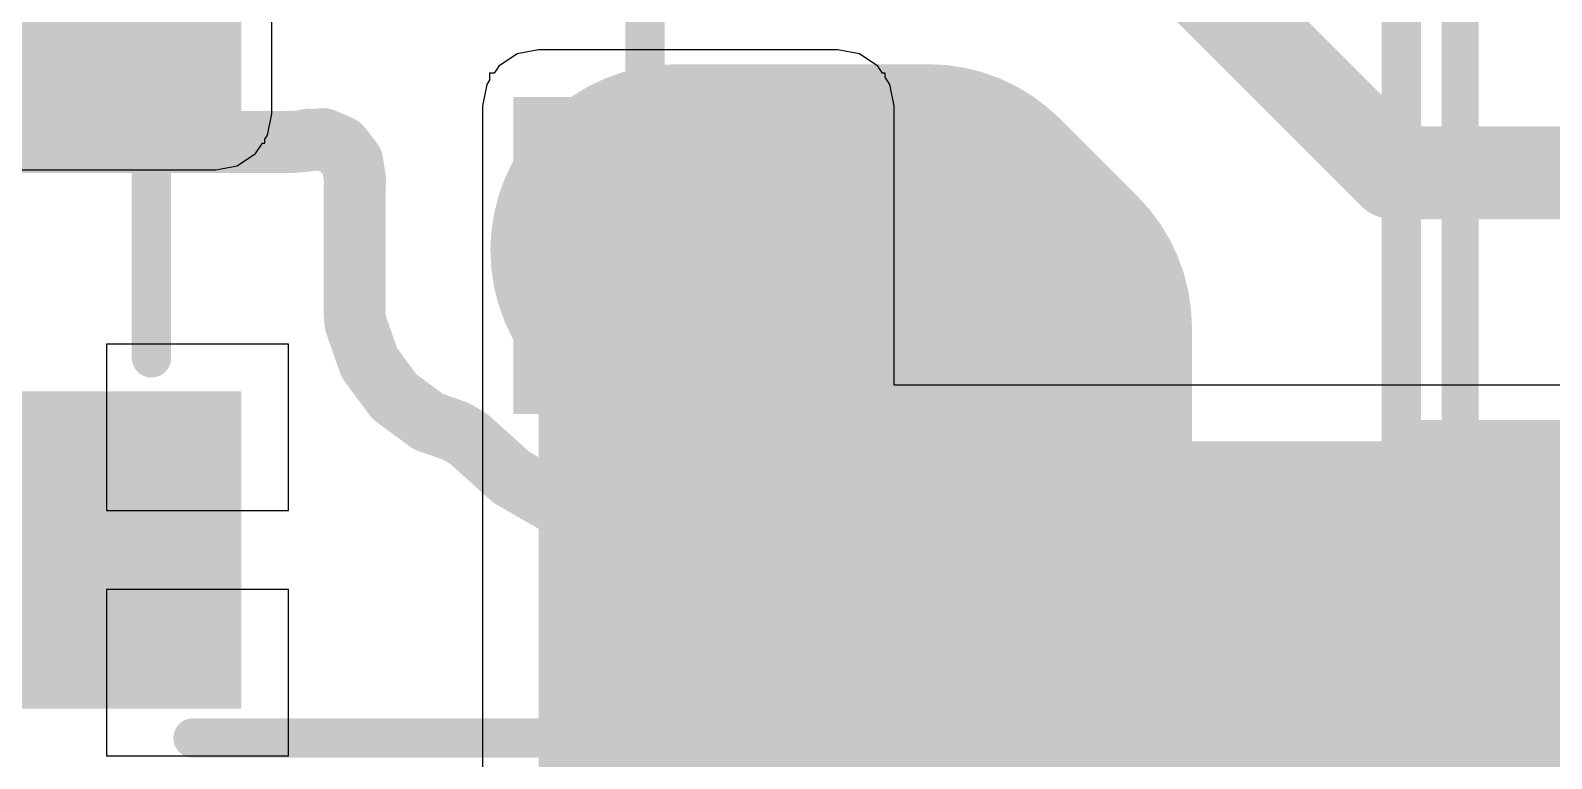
# Model space of a CAD drawing. Header units: inches. Extents: x 0 to 12.4, y -0.6 to 2.2.
# Drawn here: x 0.8615 to 1.0546, y 0.1231 to 0.2156 of the extents above; entities that cross this region are included whole.
import ezdxf

# ---------------------------------------------------------------- set-up
doc = ezdxf.new("R2010")
doc.units = ezdxf.units.IN
doc.header["$MEASUREMENT"] = 0
for name, color, linetype in [('Dimension', 6, 'Continuous'), ('Mechanical 4', 56, 'Continuous'), ('Top Layer', 1, 'Continuous'), ('Top Overlay', 2, 'Continuous'), ('Top Paste', 8, 'Continuous'), ('Top Solder', 216, 'Continuous')]:
    doc.layers.add(name, color=color, linetype=linetype)

# ---------------------------------------------------------------- blocks, each defined once
blk = doc.blocks.new('R___1210_12')
at = {"layer": 'Top Layer'}
for points in [[(-0.08110235, 0.0535433), (-0.03622045, 0.0535433), (-0.03622045, -0.0535433), (-0.08110235, -0.0535433)], [(0.03622045, 0.0535433), (0.08110235, 0.0535433), (0.08110235, -0.0535433), (0.03622045, -0.0535433)]]:
    blk.add_hatch(color=1, dxfattribs=at).paths.add_polyline_path(points)
at = {"layer": 'Top Paste'}
for points in [[(-0.08110235, 0.0535433), (-0.03622045, 0.0535433), (-0.03622045, -0.0535433), (-0.08110235, -0.0535433)], [(0.03622045, 0.0535433), (0.08110235, 0.0535433), (0.08110235, -0.0535433), (0.03622045, -0.0535433)]]:
    blk.add_hatch(color=8, dxfattribs=at).paths.add_polyline_path(points)
at = {"layer": 'Top Solder'}
for points in [[(-0.08510235, 0.0575433), (-0.03222045, 0.0575433), (-0.03222045, -0.0575433), (-0.08510235, -0.0575433)], [(0.03222045, 0.0575433), (0.08510235, 0.0575433), (0.08510235, -0.0575433), (0.03222045, -0.0575433)]]:
    blk.add_hatch(color=216, dxfattribs=at).paths.add_polyline_path(points)
at = {"layer": 'Top Overlay'}
for points in [[(-0.085, -0.057, 0.005, 0.005, 0), (-0.085, 0.057, 0.005, 0.005, 0)], [(0.085, 0.057, 0.005, 0.005, 0), (-0.085, 0.057, 0.005, 0.005, 0)], [(0.085, -0.057, 0.005, 0.005, 0), (0.085, 0.057, 0.005, 0.005, 0)], [(0.085, -0.057, 0.005, 0.005, 0), (-0.085, -0.057, 0.005, 0.005, 0)]]:
    blk.add_lwpolyline(points, format="xyseb", dxfattribs=at)
for points in [[(-0.08625, 0.057, 0.0025, 0.0025, 1), (-0.08375, 0.057, 0.0025, 0.0025, 1)], [(-0.08625, 0.057, 0.0025, 0.0025, 1), (-0.08375, 0.057, 0.0025, 0.0025, 1)], [(0.08375, 0.057, 0.0025, 0.0025, 1), (0.08625, 0.057, 0.0025, 0.0025, 1)], [(0.08375, 0.057, 0.0025, 0.0025, 1), (0.08625, 0.057, 0.0025, 0.0025, 1)], [(-0.08625, -0.057, 0.0025, 0.0025, 1), (-0.08375, -0.057, 0.0025, 0.0025, 1)], [(-0.08625, -0.057, 0.0025, 0.0025, 1), (-0.08375, -0.057, 0.0025, 0.0025, 1)], [(0.08375, -0.057, 0.0025, 0.0025, 1), (0.08625, -0.057, 0.0025, 0.0025, 1)], [(0.08375, -0.057, 0.0025, 0.0025, 1), (0.08625, -0.057, 0.0025, 0.0025, 1)]]:
    blk.add_lwpolyline(points, format="xyseb", close=True, dxfattribs=at)
blk = doc.blocks.new('SOT_23_3L__27')
at = {"layer": 'Top Layer'}
for points in [[(-0.01614175, 0.05748035), (0.01614175, 0.05748035), (0.01614175, 0.02125985), (-0.01614175, 0.02125985)], [(-0.05354335, -0.02125985), (-0.02125985, -0.02125985), (-0.02125985, -0.05748035), (-0.05354335, -0.05748035)], [(0.02125985, -0.02125985), (0.05354335, -0.02125985), (0.05354335, -0.05748035), (0.02125985, -0.05748035)]]:
    blk.add_hatch(color=1, dxfattribs=at).paths.add_polyline_path(points)
at = {"layer": 'Top Paste'}
for points in [[(-0.01614175, 0.05748035), (0.01614175, 0.05748035), (0.01614175, 0.02125985), (-0.01614175, 0.02125985)], [(-0.05354335, -0.02125985), (-0.02125985, -0.02125985), (-0.02125985, -0.05748035), (-0.05354335, -0.05748035)], [(0.02125985, -0.02125985), (0.05354335, -0.02125985), (0.05354335, -0.05748035), (0.02125985, -0.05748035)]]:
    blk.add_hatch(color=8, dxfattribs=at).paths.add_polyline_path(points)
at = {"layer": 'Top Solder'}
for points in [[(-0.02014175, 0.06148035), (0.02014175, 0.06148035), (0.02014175, 0.01725985), (-0.02014175, 0.01725985)], [(-0.05754335, -0.01725985), (-0.01725985, -0.01725985), (-0.01725985, -0.06148035), (-0.05754335, -0.06148035)], [(0.01725985, -0.01725985), (0.05754335, -0.01725985), (0.05754335, -0.06148035), (0.01725985, -0.06148035)]]:
    blk.add_hatch(color=216, dxfattribs=at).paths.add_polyline_path(points)
at = {"layer": 'Top Overlay'}
for points in [[(-0.0612678, -0.0225197, 0.005, 0.005, 0), (-0.0612678, 0.034, 0.005, 0.005, 0)], [(-0.0222678, 0.034, 0.005, 0.005, 0), (-0.0612678, 0.034, 0.005, 0.005, 0)], [(0.0612678, 0.034, 0.005, 0.005, 0), (0.0222678, 0.034, 0.005, 0.005, 0)], [(0.0612678, -0.0233858, 0.005, 0.005, 0), (0.0612678, 0.034, 0.005, 0.005, 0)], [(0.013, -0.0286695, 0.005, 0.005, 0), (-0.013, -0.0286695, 0.005, 0.005, 0)], [(-0.06, -0.041, 0.005, 0.005, 0), (-0.065, -0.036, 0.005, 0.005, 0)], [(-0.065, -0.046, 0.005, 0.005, 0), (-0.065, -0.036, 0.005, 0.005, 0)], [(-0.065, -0.046, 0.005, 0.005, 0), (-0.06, -0.041, 0.005, 0.005, 0)]]:
    blk.add_lwpolyline(points, format="xyseb", dxfattribs=at)
for points in [[(-0.0625178, 0.034, 0.0025, 0.0025, 1), (-0.0600178, 0.034, 0.0025, 0.0025, 1)], [(-0.0625178, 0.034, 0.0025, 0.0025, 1), (-0.0600178, 0.034, 0.0025, 0.0025, 1)], [(-0.0235178, 0.034, 0.0025, 0.0025, 1), (-0.0210178, 0.034, 0.0025, 0.0025, 1)], [(0.0210178, 0.034, 0.0025, 0.0025, 1), (0.0235178, 0.034, 0.0025, 0.0025, 1)], [(0.0600178, 0.034, 0.0025, 0.0025, 1), (0.0625178, 0.034, 0.0025, 0.0025, 1)], [(0.0600178, 0.034, 0.0025, 0.0025, 1), (0.0625178, 0.034, 0.0025, 0.0025, 1)], [(-0.0625178, -0.0225197, 0.0025, 0.0025, 1), (-0.0600178, -0.0225197, 0.0025, 0.0025, 1)], [(0.0600178, -0.0233858, 0.0025, 0.0025, 1), (0.0625178, -0.0233858, 0.0025, 0.0025, 1)], [(-0.01425, -0.0286695, 0.0025, 0.0025, 1), (-0.01175, -0.0286695, 0.0025, 0.0025, 1)], [(0.01175, -0.0286695, 0.0025, 0.0025, 1), (0.01425, -0.0286695, 0.0025, 0.0025, 1)], [(-0.06625, -0.036, 0.0025, 0.0025, 1), (-0.06375, -0.036, 0.0025, 0.0025, 1)], [(-0.06625, -0.036, 0.0025, 0.0025, 1), (-0.06375, -0.036, 0.0025, 0.0025, 1)], [(-0.06125, -0.041, 0.0025, 0.0025, 1), (-0.05875, -0.041, 0.0025, 0.0025, 1)], [(-0.06125, -0.041, 0.0025, 0.0025, 1), (-0.05875, -0.041, 0.0025, 0.0025, 1)], [(-0.06625, -0.046, 0.0025, 0.0025, 1), (-0.06375, -0.046, 0.0025, 0.0025, 1)], [(-0.06625, -0.046, 0.0025, 0.0025, 1), (-0.06375, -0.046, 0.0025, 0.0025, 1)]]:
    blk.add_lwpolyline(points, format="xyseb", close=True, dxfattribs=at)

msp = doc.modelspace()

# ---------------------------------------------------------------- hatches: boundary and pattern name
at = {"layer": 'Top Layer'}
for points in [[(0.793, 0.205), (0.885, 0.205), (0.885, 0.241), (0.793, 0.241)], [(0.926, 0.109), (0.964, 0.109), (0.964, 0.206), (0.926, 0.206)], [(0.929, 0.109), (1.533559, 0.109), (1.533559, 0.1634118), (0.929, 0.1634118)]]:
    msp.add_hatch(color=1, dxfattribs=at).paths.add_polyline_path(points)

# ---------------------------------------------------------------- linework, layer by layer
at = {"layer": 'Dimension'}
for points in [[(0.9656439, 0.2664139, 0.011811, 0.011811, 0), (1.0345415, 0.1975163, 0.011811, 0.011811, 0)], [(0.9434982, 0.1876738, 0.0472441, 0.0472441, 0), (0.9754864, 0.1876738, 0.0472441, 0.0472441, 0)], [(0.9754864, 0.1876738, 0.0472441, 0.0472441, 0), (0.9853289, 0.1778313, 0.0472441, 0.0472441, 0)], [(0.8444129, 0.2014336, 0.007874, 0.007874, 0), (0.8948318, 0.2014336, 0.007874, 0.007874, 0)], [(0.8948318, 0.2014336, 0.007874, 0.007874, 0), (0.8949457, 0.2014336, 0.007874, 0.007874, 0)], [(0.8949457, 0.2014336, 0.007874, 0.007874, 0), (0.8961438, 0.201546, 0.007874, 0.007874, 0)], [(0.8961438, 0.201546, 0.007874, 0.007874, 0), (0.8964241, 0.2016441, 0.007874, 0.007874, 0)], [(0.8964241, 0.2016441, 0.007874, 0.007874, 0), (0.8967145, 0.2017075, 0.007874, 0.007874, 0)], [(0.8967145, 0.2017075, 0.007874, 0.007874, 0), (0.8967335, 0.2016206, 0.007874, 0.007874, 0)], [(0.8967335, 0.2016206, 0.007874, 0.007874, 0), (0.89864, 0.2017865, 0.007874, 0.007874, 0)], [(0.89864, 0.2017865, 0.007874, 0.007874, 0), (0.9008534, 0.2008154, 0.007874, 0.007874, 0)], [(0.9008534, 0.2008154, 0.007874, 0.007874, 0), (0.9023297, 0.1989015, 0.007874, 0.007874, 0)], [(0.9023297, 0.1989015, 0.007874, 0.007874, 0), (0.9027069, 0.196514, 0.007874, 0.007874, 0)], [(1.0345415, 0.1975163, 0.011811, 0.011811, 0), (1.5266675, 0.1975163, 0.011811, 0.011811, 0)], [(0.9853289, 0.1089336, 0.0472441, 0.0472441, 0), (0.9853289, 0.1778313, 0.0472441, 0.0472441, 0)], [(0.902632, 0.1957157, 0.007874, 0.007874, 0), (0.90268, 0.1962271, 0.007874, 0.007874, 0)], [(0.902632, 0.1796318, 0.007874, 0.007874, 0), (0.902632, 0.1957157, 0.007874, 0.007874, 0)], [(0.90268, 0.1962271, 0.007874, 0.007874, 0), (0.9027069, 0.196514, 0.007874, 0.007874, 0)], [(0.902632, 0.1796318, 0.007874, 0.007874, 0), (0.9026426, 0.1795186, 0.007874, 0.007874, 0)], [(0.9026426, 0.1795186, 0.007874, 0.007874, 0), (0.9026427, 0.1795183, 0.007874, 0.007874, 0)], [(0.9026427, 0.1795183, 0.007874, 0.007874, 0), (0.9027167, 0.1787294, 0.007874, 0.007874, 0)], [(0.9027167, 0.1787293, 0.007874, 0.007874, 0), (0.9027167, 0.1787294, 0.007874, 0.007874, 0)], [(0.9027167, 0.1787293, 0.007874, 0.007874, 0), (0.9027444, 0.1784337, 0.007874, 0.007874, 0)], [(0.9027444, 0.1784337, 0.007874, 0.007874, 0), (0.9028424, 0.1781537, 0.007874, 0.007874, 0)], [(0.9028424, 0.1781534, 0.007874, 0.007874, 0), (0.9028424, 0.1781537, 0.007874, 0.007874, 0)], [(0.9028424, 0.1781534, 0.007874, 0.007874, 0), (0.9043894, 0.1737323, 0.007874, 0.007874, 0)], [(0.9043894, 0.1737323, 0.007874, 0.007874, 0), (0.9043895, 0.1737322, 0.007874, 0.007874, 0)], [(0.9043895, 0.1737322, 0.007874, 0.007874, 0), (0.9045103, 0.1733871, 0.007874, 0.007874, 0)], [(0.9045103, 0.1733871, 0.007874, 0.007874, 0), (0.9047274, 0.1730929, 0.007874, 0.007874, 0)], [(0.9047274, 0.1730929, 0.007874, 0.007874, 0), (0.9047275, 0.1730928, 0.007874, 0.007874, 0)], [(0.9047275, 0.1730928, 0.007874, 0.007874, 0), (0.9055385, 0.1719939, 0.007874, 0.007874, 0)], [(0.9055385, 0.1719939, 0.007874, 0.007874, 0), (0.9076852, 0.1690852, 0.007874, 0.007874, 0)], [(0.9076852, 0.1690852, 0.007874, 0.007874, 0), (0.9119871, 0.1659103, 0.007874, 0.007874, 0)], [(0.9119871, 0.1659103, 0.007874, 0.007874, 0), (0.9123323, 0.1657895, 0.007874, 0.007874, 0)], [(0.9123323, 0.1657895, 0.007874, 0.007874, 0), (0.9123324, 0.1657895, 0.007874, 0.007874, 0)], [(0.9123324, 0.1657895, 0.007874, 0.007874, 0), (0.9154754, 0.1646897, 0.007874, 0.007874, 0)], [(0.9154754, 0.1646897, 0.007874, 0.007874, 0), (0.9171296, 0.1637097, 0.007874, 0.007874, 0)], [(0.9171296, 0.1637097, 0.007874, 0.007874, 0), (0.9183043, 0.1626521, 0.007874, 0.007874, 0)], [(0.9183043, 0.1626521, 0.007874, 0.007874, 0), (0.922239, 0.1591092, 0.007874, 0.007874, 0)], [(0.922239, 0.1591092, 0.007874, 0.007874, 0), (0.9225448, 0.1588339, 0.007874, 0.007874, 0)], [(0.9225448, 0.1588339, 0.007874, 0.007874, 0), (0.9289988, 0.1551077, 0.007874, 0.007874, 0)], [(0.9289988, 0.1551077, 0.007874, 0.007874, 0), (0.9360865, 0.1528047, 0.007874, 0.007874, 0)], [(0.9360865, 0.1528047, 0.007874, 0.007874, 0), (0.9416402, 0.152221, 0.007874, 0.007874, 0)], [(0.9416402, 0.152221, 0.007874, 0.007874, 0), (0.9449942, 0.152221, 0.007874, 0.007874, 0)], [(0.9449942, 0.152221, 0.007874, 0.007874, 0), (0.9474352, 0.151567, 0.007874, 0.007874, 0)], [(0.9474352, 0.151567, 0.007874, 0.007874, 0), (0.9492221, 0.1497801, 0.007874, 0.007874, 0)], [(0.9492221, 0.1497801, 0.007874, 0.007874, 0), (0.9498761, 0.1473391, 0.007874, 0.007874, 0)], [(0.9498761, 0.1121079, 0.007874, 0.007874, 0), (0.9498761, 0.1473391, 0.007874, 0.007874, 0)], [(0.9853289, 0.1089336, 0.0472441, 0.0472441, 0), (1.024699, 0.0695635, 0.0472441, 0.0472441, 0)]]:
    msp.add_lwpolyline(points, format="xyseb", dxfattribs=at)
for points in [[(0.9316872, 0.1876738, 0.023622, 0.023622, 1), (0.9553092, 0.1876738, 0.023622, 0.023622, 1)], [(0.9636754, 0.1876738, 0.023622, 0.023622, 1), (0.9872974, 0.1876738, 0.023622, 0.023622, 1)], [(0.9636754, 0.1876738, 0.023622, 0.023622, 1), (0.9872974, 0.1876738, 0.023622, 0.023622, 1)], [(0.8928633, 0.2014336, 0.003937, 0.003937, 1), (0.8968003, 0.2014336, 0.003937, 0.003937, 1)], [(0.8928633, 0.2014336, 0.003937, 0.003937, 1), (0.8968003, 0.2014336, 0.003937, 0.003937, 1)], [(0.8929772, 0.2014336, 0.003937, 0.003937, 1), (0.8969142, 0.2014336, 0.003937, 0.003937, 1)], [(0.8929772, 0.2014336, 0.003937, 0.003937, 1), (0.8969142, 0.2014336, 0.003937, 0.003937, 1)], [(0.8941753, 0.201546, 0.003937, 0.003937, 1), (0.8981123, 0.201546, 0.003937, 0.003937, 1)], [(0.8941753, 0.201546, 0.003937, 0.003937, 1), (0.8981123, 0.201546, 0.003937, 0.003937, 1)], [(0.8944556, 0.2016441, 0.003937, 0.003937, 1), (0.8983926, 0.2016441, 0.003937, 0.003937, 1)], [(0.8944556, 0.2016441, 0.003937, 0.003937, 1), (0.8983926, 0.2016441, 0.003937, 0.003937, 1)], [(0.894746, 0.2017075, 0.003937, 0.003937, 1), (0.898683, 0.2017075, 0.003937, 0.003937, 1)], [(0.894746, 0.2017075, 0.003937, 0.003937, 1), (0.898683, 0.2017075, 0.003937, 0.003937, 1)], [(0.894765, 0.2016206, 0.003937, 0.003937, 1), (0.898702, 0.2016206, 0.003937, 0.003937, 1)], [(0.894765, 0.2016206, 0.003937, 0.003937, 1), (0.898702, 0.2016206, 0.003937, 0.003937, 1)], [(0.8966715, 0.2017865, 0.003937, 0.003937, 1), (0.9006085, 0.2017865, 0.003937, 0.003937, 1)], [(0.8966715, 0.2017865, 0.003937, 0.003937, 1), (0.9006085, 0.2017865, 0.003937, 0.003937, 1)], [(0.8988849, 0.2008154, 0.003937, 0.003937, 1), (0.9028219, 0.2008154, 0.003937, 0.003937, 1)], [(0.8988849, 0.2008154, 0.003937, 0.003937, 1), (0.9028219, 0.2008154, 0.003937, 0.003937, 1)], [(0.9003612, 0.1989015, 0.003937, 0.003937, 1), (0.9042982, 0.1989015, 0.003937, 0.003937, 1)], [(0.9003612, 0.1989015, 0.003937, 0.003937, 1), (0.9042982, 0.1989015, 0.003937, 0.003937, 1)], [(1.0315888, 0.1975163, 0.0059055, 0.0059055, 1), (1.0374942, 0.1975163, 0.0059055, 0.0059055, 1)], [(1.0315888, 0.1975163, 0.0059055, 0.0059055, 1), (1.0374942, 0.1975163, 0.0059055, 0.0059055, 1)], [(0.9735179, 0.1778313, 0.023622, 0.023622, 1), (0.9971399, 0.1778313, 0.023622, 0.023622, 1)], [(0.9735179, 0.1778313, 0.023622, 0.023622, 1), (0.9971399, 0.1778313, 0.023622, 0.023622, 1)], [(0.9006635, 0.1957157, 0.003937, 0.003937, 1), (0.9046005, 0.1957157, 0.003937, 0.003937, 1)], [(0.9006635, 0.1957157, 0.003937, 0.003937, 1), (0.9046005, 0.1957157, 0.003937, 0.003937, 1)], [(0.9007115, 0.1962271, 0.003937, 0.003937, 1), (0.9046485, 0.1962271, 0.003937, 0.003937, 1)], [(0.9007115, 0.1962271, 0.003937, 0.003937, 1), (0.9046485, 0.1962271, 0.003937, 0.003937, 1)], [(0.9007384, 0.196514, 0.003937, 0.003937, 1), (0.9046754, 0.196514, 0.003937, 0.003937, 1)], [(0.9007384, 0.196514, 0.003937, 0.003937, 1), (0.9046754, 0.196514, 0.003937, 0.003937, 1)], [(0.9006635, 0.1796318, 0.003937, 0.003937, 1), (0.9046005, 0.1796318, 0.003937, 0.003937, 1)], [(0.9006635, 0.1796318, 0.003937, 0.003937, 1), (0.9046005, 0.1796318, 0.003937, 0.003937, 1)], [(0.9006741, 0.1795186, 0.003937, 0.003937, 1), (0.9046111, 0.1795186, 0.003937, 0.003937, 1)], [(0.9006741, 0.1795186, 0.003937, 0.003937, 1), (0.9046111, 0.1795186, 0.003937, 0.003937, 1)], [(0.9006742, 0.1795183, 0.003937, 0.003937, 1), (0.9046112, 0.1795183, 0.003937, 0.003937, 1)], [(0.9006742, 0.1795183, 0.003937, 0.003937, 1), (0.9046112, 0.1795183, 0.003937, 0.003937, 1)], [(0.9007482, 0.1787294, 0.003937, 0.003937, 1), (0.9046852, 0.1787294, 0.003937, 0.003937, 1)], [(0.9007482, 0.1787294, 0.003937, 0.003937, 1), (0.9046852, 0.1787294, 0.003937, 0.003937, 1)], [(0.9007482, 0.1787293, 0.003937, 0.003937, 1), (0.9046852, 0.1787293, 0.003937, 0.003937, 1)], [(0.9007482, 0.1787293, 0.003937, 0.003937, 1), (0.9046852, 0.1787293, 0.003937, 0.003937, 1)], [(0.9007759, 0.1784337, 0.003937, 0.003937, 1), (0.9047129, 0.1784337, 0.003937, 0.003937, 1)], [(0.9007759, 0.1784337, 0.003937, 0.003937, 1), (0.9047129, 0.1784337, 0.003937, 0.003937, 1)], [(0.9008739, 0.1781537, 0.003937, 0.003937, 1), (0.9048109, 0.1781537, 0.003937, 0.003937, 1)], [(0.9008739, 0.1781537, 0.003937, 0.003937, 1), (0.9048109, 0.1781537, 0.003937, 0.003937, 1)], [(0.9008739, 0.1781534, 0.003937, 0.003937, 1), (0.9048109, 0.1781534, 0.003937, 0.003937, 1)], [(0.9008739, 0.1781534, 0.003937, 0.003937, 1), (0.9048109, 0.1781534, 0.003937, 0.003937, 1)], [(0.9024209, 0.1737323, 0.003937, 0.003937, 1), (0.9063579, 0.1737323, 0.003937, 0.003937, 1)], [(0.9024209, 0.1737323, 0.003937, 0.003937, 1), (0.9063579, 0.1737323, 0.003937, 0.003937, 1)], [(0.902421, 0.1737322, 0.003937, 0.003937, 1), (0.906358, 0.1737322, 0.003937, 0.003937, 1)], [(0.902421, 0.1737322, 0.003937, 0.003937, 1), (0.906358, 0.1737322, 0.003937, 0.003937, 1)], [(0.9025418, 0.1733871, 0.003937, 0.003937, 1), (0.9064788, 0.1733871, 0.003937, 0.003937, 1)], [(0.9025418, 0.1733871, 0.003937, 0.003937, 1), (0.9064788, 0.1733871, 0.003937, 0.003937, 1)], [(0.9027589, 0.1730929, 0.003937, 0.003937, 1), (0.9066959, 0.1730929, 0.003937, 0.003937, 1)], [(0.9027589, 0.1730929, 0.003937, 0.003937, 1), (0.9066959, 0.1730929, 0.003937, 0.003937, 1)], [(0.902759, 0.1730928, 0.003937, 0.003937, 1), (0.906696, 0.1730928, 0.003937, 0.003937, 1)], [(0.902759, 0.1730928, 0.003937, 0.003937, 1), (0.906696, 0.1730928, 0.003937, 0.003937, 1)], [(0.90357, 0.1719939, 0.003937, 0.003937, 1), (0.907507, 0.1719939, 0.003937, 0.003937, 1)], [(0.90357, 0.1719939, 0.003937, 0.003937, 1), (0.907507, 0.1719939, 0.003937, 0.003937, 1)], [(0.9057167, 0.1690852, 0.003937, 0.003937, 1), (0.9096537, 0.1690852, 0.003937, 0.003937, 1)], [(0.9057167, 0.1690852, 0.003937, 0.003937, 1), (0.9096537, 0.1690852, 0.003937, 0.003937, 1)], [(0.9100186, 0.1659103, 0.003937, 0.003937, 1), (0.9139556, 0.1659103, 0.003937, 0.003937, 1)], [(0.9100186, 0.1659103, 0.003937, 0.003937, 1), (0.9139556, 0.1659103, 0.003937, 0.003937, 1)], [(0.9103638, 0.1657895, 0.003937, 0.003937, 1), (0.9143008, 0.1657895, 0.003937, 0.003937, 1)], [(0.9103638, 0.1657895, 0.003937, 0.003937, 1), (0.9143008, 0.1657895, 0.003937, 0.003937, 1)], [(0.9103639, 0.1657895, 0.003937, 0.003937, 1), (0.9143009, 0.1657895, 0.003937, 0.003937, 1)], [(0.9103639, 0.1657895, 0.003937, 0.003937, 1), (0.9143009, 0.1657895, 0.003937, 0.003937, 1)], [(0.9135069, 0.1646897, 0.003937, 0.003937, 1), (0.9174439, 0.1646897, 0.003937, 0.003937, 1)], [(0.9135069, 0.1646897, 0.003937, 0.003937, 1), (0.9174439, 0.1646897, 0.003937, 0.003937, 1)], [(0.9151611, 0.1637097, 0.003937, 0.003937, 1), (0.9190981, 0.1637097, 0.003937, 0.003937, 1)], [(0.9151611, 0.1637097, 0.003937, 0.003937, 1), (0.9190981, 0.1637097, 0.003937, 0.003937, 1)], [(0.9163358, 0.1626521, 0.003937, 0.003937, 1), (0.9202728, 0.1626521, 0.003937, 0.003937, 1)], [(0.9163358, 0.1626521, 0.003937, 0.003937, 1), (0.9202728, 0.1626521, 0.003937, 0.003937, 1)], [(0.9202705, 0.1591092, 0.003937, 0.003937, 1), (0.9242075, 0.1591092, 0.003937, 0.003937, 1)], [(0.9202705, 0.1591092, 0.003937, 0.003937, 1), (0.9242075, 0.1591092, 0.003937, 0.003937, 1)], [(0.9205763, 0.1588339, 0.003937, 0.003937, 1), (0.9245133, 0.1588339, 0.003937, 0.003937, 1)], [(0.9205763, 0.1588339, 0.003937, 0.003937, 1), (0.9245133, 0.1588339, 0.003937, 0.003937, 1)], [(0.9270303, 0.1551077, 0.003937, 0.003937, 1), (0.9309673, 0.1551077, 0.003937, 0.003937, 1)], [(0.9270303, 0.1551077, 0.003937, 0.003937, 1), (0.9309673, 0.1551077, 0.003937, 0.003937, 1)], [(0.934118, 0.1528047, 0.003937, 0.003937, 1), (0.938055, 0.1528047, 0.003937, 0.003937, 1)], [(0.934118, 0.1528047, 0.003937, 0.003937, 1), (0.938055, 0.1528047, 0.003937, 0.003937, 1)], [(0.9396717, 0.152221, 0.003937, 0.003937, 1), (0.9436087, 0.152221, 0.003937, 0.003937, 1)], [(0.9396717, 0.152221, 0.003937, 0.003937, 1), (0.9436087, 0.152221, 0.003937, 0.003937, 1)], [(0.9430257, 0.152221, 0.003937, 0.003937, 1), (0.9469627, 0.152221, 0.003937, 0.003937, 1)], [(0.9430257, 0.152221, 0.003937, 0.003937, 1), (0.9469627, 0.152221, 0.003937, 0.003937, 1)], [(0.9454667, 0.151567, 0.003937, 0.003937, 1), (0.9494037, 0.151567, 0.003937, 0.003937, 1)], [(0.9454667, 0.151567, 0.003937, 0.003937, 1), (0.9494037, 0.151567, 0.003937, 0.003937, 1)], [(0.9472536, 0.1497801, 0.003937, 0.003937, 1), (0.9511906, 0.1497801, 0.003937, 0.003937, 1)], [(0.9472536, 0.1497801, 0.003937, 0.003937, 1), (0.9511906, 0.1497801, 0.003937, 0.003937, 1)], [(0.9479076, 0.1473391, 0.003937, 0.003937, 1), (0.9518446, 0.1473391, 0.003937, 0.003937, 1)], [(0.9479076, 0.1473391, 0.003937, 0.003937, 1), (0.9518446, 0.1473391, 0.003937, 0.003937, 1)], [(0.9735179, 0.1089336, 0.023622, 0.023622, 1), (0.9971399, 0.1089336, 0.023622, 0.023622, 1)], [(0.9735179, 0.1089336, 0.023622, 0.023622, 1), (0.9971399, 0.1089336, 0.023622, 0.023622, 1)]]:
    msp.add_lwpolyline(points, format="xyseb", close=True, dxfattribs=at)
at = {"layer": 'Mechanical 4'}
msp.add_lwpolyline([(1.0430079, 0.1634118, 0.0047244, 0.0047244, 0), (1.0430079, 0.220399, 0.0047244, 0.0047244, 0)], format="xyseb", dxfattribs=at)
msp.add_lwpolyline([(1.0418268, 0.1634118, 0.0023622, 0.0023622, 1), (1.044189, 0.1634118, 0.0023622, 0.0023622, 1)], format="xyseb", close=True, dxfattribs=at)
at = {"layer": 'Top Layer'}
for p, q in [((0.8921371, 0.205), (0.8921371, 0.241)), ((0.9232688, 0.2125938), (0.9209533, 0.2110467)), ((0.926, 0.2131371), (0.9232688, 0.2125938)), ((0.964, 0.2131371), (0.926, 0.2131371)), ((0.9667312, 0.2125938), (0.964, 0.2131371)), ((0.9690467, 0.2110467), (0.9667312, 0.2125938)), ((0.9209533, 0.2110467), (0.9203539, 0.2101496)), ((0.9696461, 0.2101496), (0.9690467, 0.2110467)), ((0.9194062, 0.2087312), (0.9188629, 0.206)), ((0.9197717, 0.2092782), (0.9194062, 0.2087312)), ((0.9203539, 0.2101496), (0.9197717, 0.2101496)), ((0.9197717, 0.2101496), (0.9197717, 0.2092782)), ((0.9699921, 0.2101496), (0.9696461, 0.2101496)), ((0.9699921, 0.2096317), (0.9699921, 0.2101496)), ((0.9705938, 0.2087312), (0.9699921, 0.2096317)), ((0.9711371, 0.206), (0.9705938, 0.2087312)), ((0.8915938, 0.2022688), (0.8921371, 0.205)), ((0.9188629, 0.206), (0.9188629, 0.109)), ((0.9711371, 0.1705489), (0.9711371, 0.206)), ((0.8900467, 0.1999533), (0.890925, 0.2012678)), ((0.890925, 0.2012678), (0.8912519, 0.2012678)), ((0.8912519, 0.2017571), (0.8915938, 0.2022688)), ((0.8912519, 0.2012678), (0.8912519, 0.2017571)), ((0.8877312, 0.1984062), (0.8900467, 0.1999533)), ((0.8271371, 0.1978629), (0.885, 0.1978629)), ((0.885, 0.1978629), (0.8877312, 0.1984062)), ((0.8942519, 0.175748), (0.8711416, 0.175748)), ((0.8711416, 0.175748), (0.8711416, 0.154606)), ((0.8942519, 0.154606), (0.8942519, 0.175748)), ((1.533559, 0.1705489), (0.9711371, 0.1705489)), ((0.8711416, 0.154606), (0.8942519, 0.154606)), ((0.8942519, 0.144606), (0.8711416, 0.144606)), ((0.8711416, 0.144606), (0.8711416, 0.1234646)), ((0.8942519, 0.1234646), (0.8942519, 0.144606)), ((0.8711416, 0.1234646), (0.8942519, 0.1234646))]:
    msp.add_line(p, q, dxfattribs=at)

# ---------------------------------------------------------------- block references
at = {"rotation": 270}
for name, p in [('R___1210_12', (1.0925197, 0.1983386)), ('SOT_23_3L__27', (0.9055118, 0.1870079))]:
    msp.add_blockref(name, p, dxfattribs=at)

doc.saveas('drawing.dxf')
